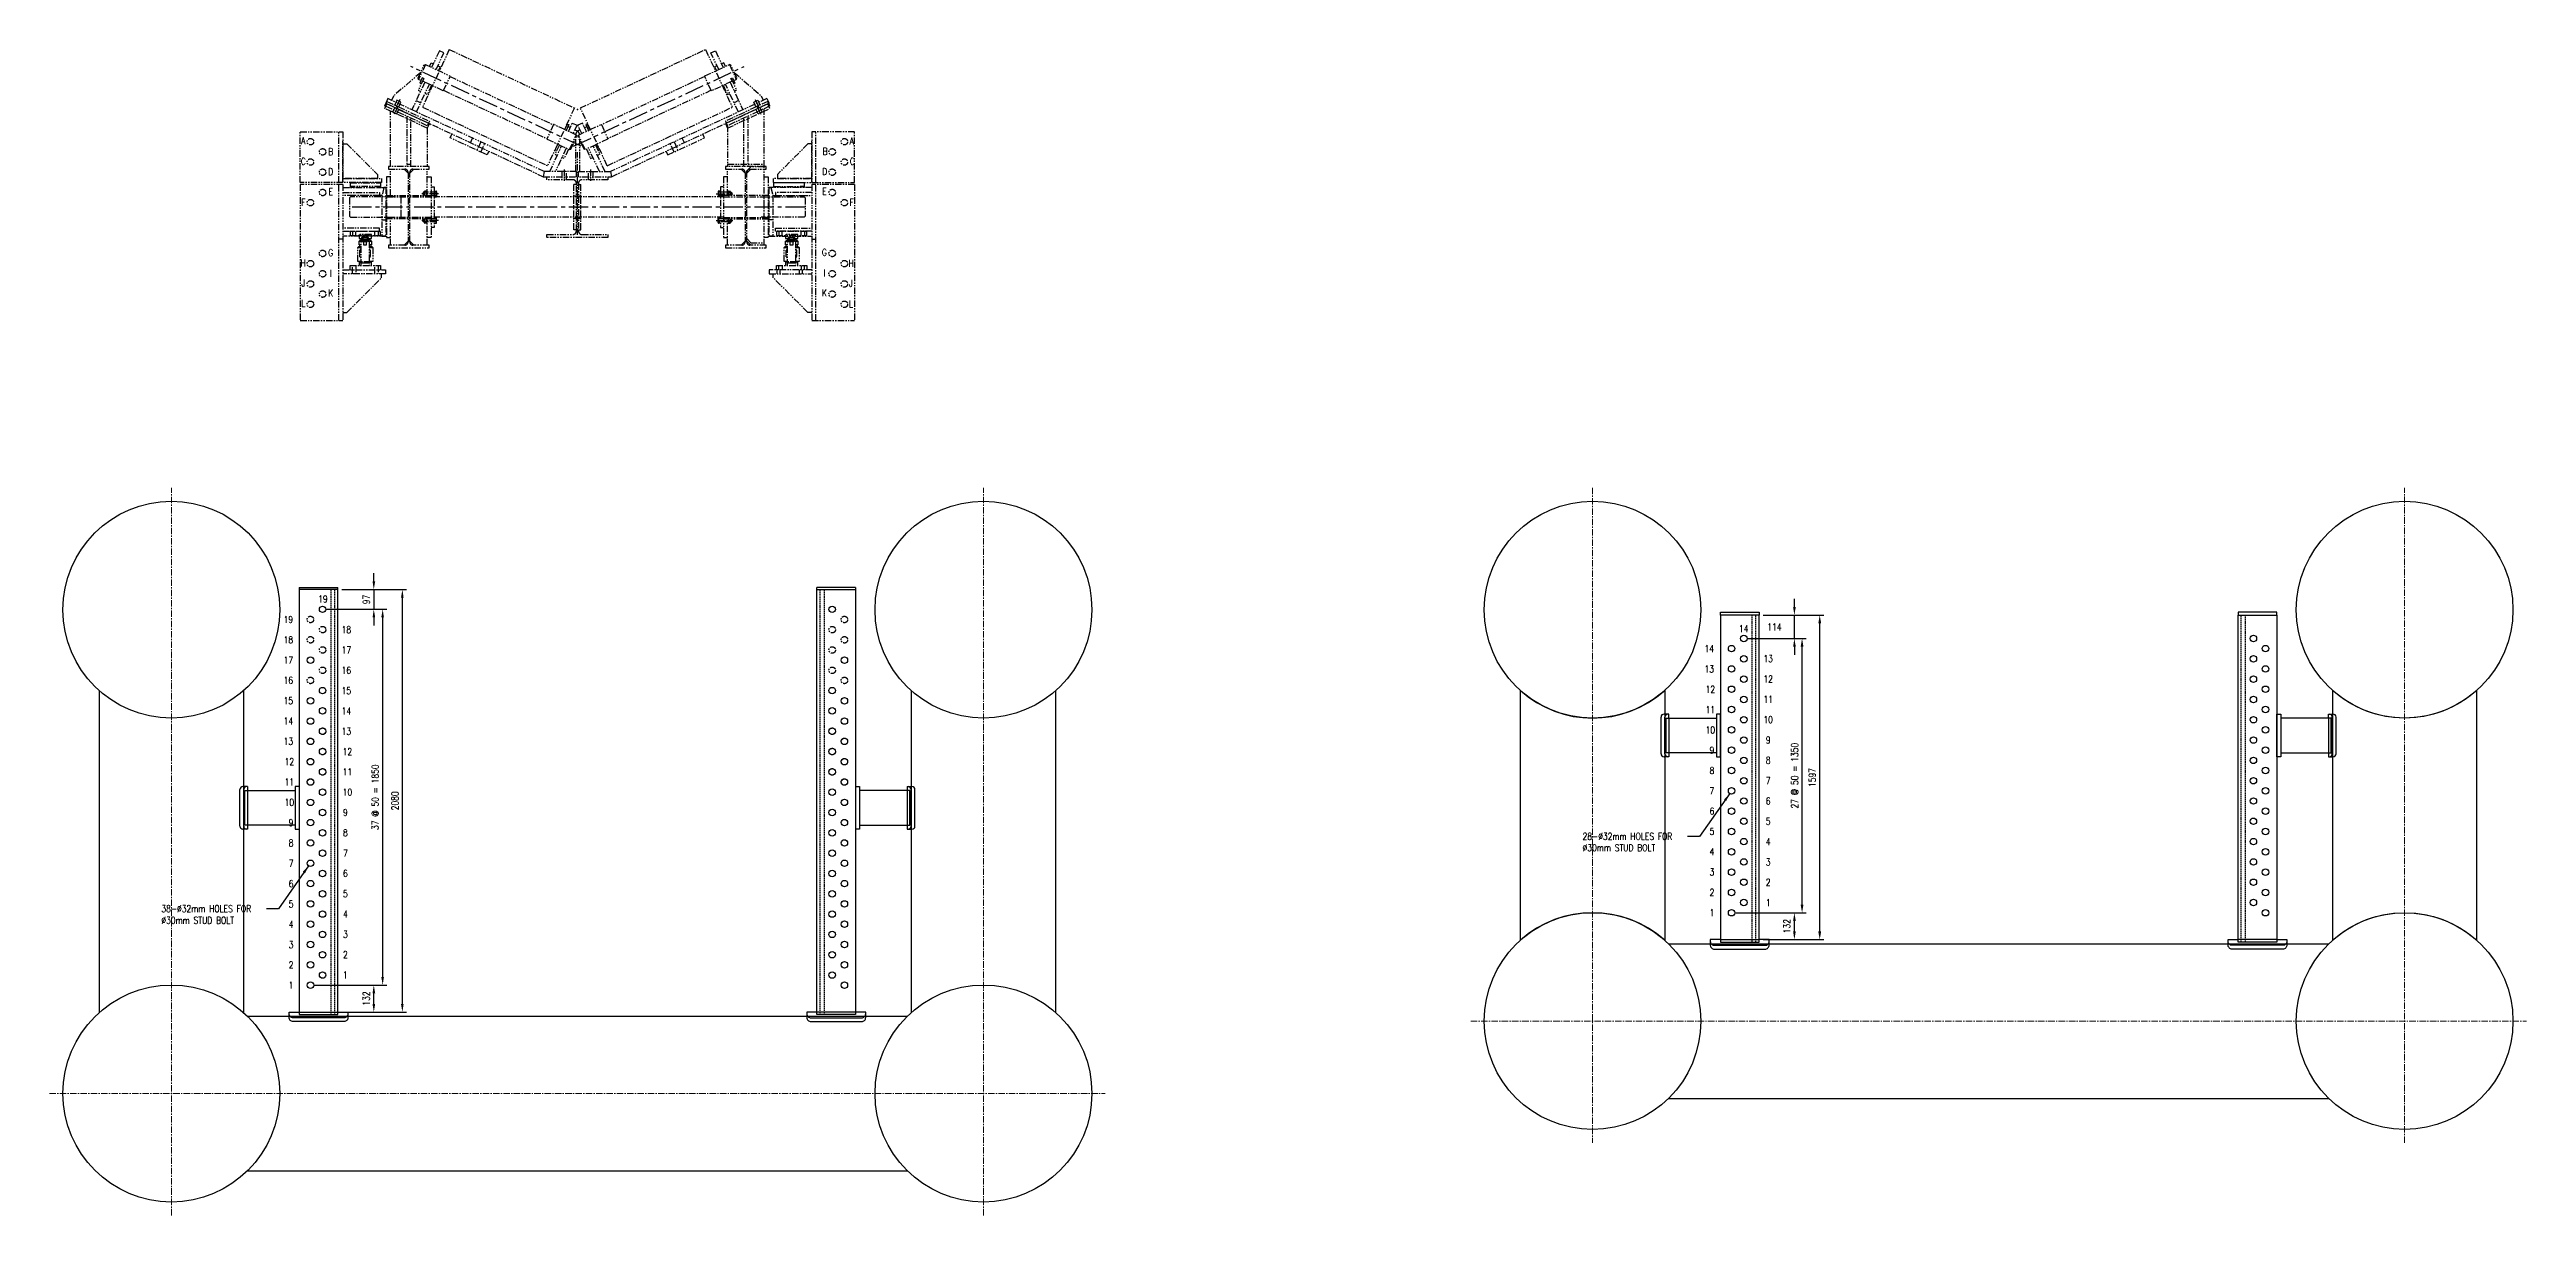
# Model space of a CAD drawing. Header units: millimetres. Extents: x -1297 to 36138, y -17000 to 24782.
# Drawn here: x 2400 to 14600, y 19043 to 24782 of the extents above; entities that cross this region are included whole.
import ezdxf

# ---------------------------------------------------------------- set-up
doc = ezdxf.new("R2010")
doc.units = ezdxf.units.MM
for name, pattern in [('CENTER', [50.8, 31.75, -6.35, 6.35, -6.35]), ('HIDDEN', [9.525, 6.35, -3.175]), ('PHANTOM', [63.5, 31.75, -6.35, 6.35, -6.35, 6.35, -6.35])]:
    doc.linetypes.add(name, pattern=pattern)
doc.layers.add('CENTRELINES', color=1, linetype='CENTER', lineweight=5)
doc.layers.add('DIM', color=1, linetype='Continuous')
doc.layers.add('ROLLER HORIZONTAL', color=6, linetype='HIDDEN')
doc.styles.add('ROMANS', font='simplex.shx', dxfattribs={"width": 0.8})
doc.dimstyles.new('SC20', dxfattribs={"dimscale": 20, "dimtxt": 1.7, "dimasz": 2, "dimexe": 1, "dimexo": 1, "dimgap": 1, "dimtad": 1, "dimdec": 0, "dimzin": 1, "dimtxsty": 'ROMANS', "dimcen": 2.5, "dimclrd": 1, "dimclre": 1, "dimclrt": 2, "dimazin": 3, "dimtfac": 1, "dimtdec": 0, "dimtmove": 2, "dimatfit": 3})

# ---------------------------------------------------------------- blocks, each defined once
blk = doc.blocks.new('SR1_front')
blk.add_point((0, 481))
at = {"layer": 'ROLLER HORIZONTAL', "linetype": 'PHANTOM'}
for p, q in [((-631, 776), (-763, 492)), ((-680, 769), (-718, 688)), ((-696, 677), (-658, 759)), ((-658, 759), (-680, 769)), ((-631, 776), (-15, 488)), ((15, 488), (631, 776)), ((631, 776), (763, 492)), ((658, 759), (680, 769)), ((696, 677), (658, 759)), ((680, 769), (718, 688)), ((-772, 663), (-905, 548)), ((-752, 615), (-815, 479)), ((-785, 636), (-755, 699)), ((-782, 629), (-785, 636)), ((-757, 634), (-784, 575)), ((-749, 702), (-782, 629)), ((-771, 624), (-782, 629)), ((-764, 637), (-776, 610)), ((-776, 610), (-769, 607)), ((-764, 637), (-771, 624)), ((-756, 634), (-764, 637)), ((-762, 620), (-756, 634)), ((-662, 573), (-762, 620)), ((-755, 699), (-749, 702)), ((-749, 702), (-628, 646)), ((-729, 693), (-721, 711)), ((-721, 711), (-710, 706)), ((-687, 695), (-676, 690)), ((-676, 690), (-685, 672)), ((-659, 574), (-627, 643)), ((-627, 643), (-628, 646)), ((-627, 643), (-118, 405)), ((627, 643), (118, 405)), ((627, 643), (628, 646)), ((659, 574), (627, 643)), ((628, 646), (749, 702)), ((762, 620), (662, 573)), ((687, 695), (676, 690)), ((676, 690), (685, 672)), ((721, 711), (710, 706)), ((729, 693), (721, 711)), ((749, 702), (782, 629)), ((755, 699), (749, 702)), ((752, 615), (815, 479)), ((785, 636), (755, 699)), ((756, 634), (764, 637)), ((762, 620), (756, 634)), ((757, 634), (784, 575)), ((764, 637), (771, 624)), ((764, 637), (776, 610)), ((776, 610), (769, 607)), ((771, 624), (782, 629)), ((772, 663), (905, 548)), ((782, 629), (785, 636)), ((-948, 498), (-938, 520)), ((-740, 401), (-948, 498)), ((-938, 520), (-729, 423)), ((-905, 548), (-915, 526)), ((-885, 495), (-903, 457)), ((-889, 526), (-899, 503)), ((-899, 503), (-879, 494)), ((-875, 530), (-893, 491)), ((-869, 516), (-889, 526)), ((-879, 494), (-869, 516)), ((-794, 525), (-772, 514)), ((-793, 469), (-729, 605)), ((-784, 575), (-773, 570)), ((-763, 492), (-147, 204)), ((-740, 554), (-750, 559)), ((-718, 600), (-740, 554)), ((-662, 573), (-659, 574)), ((-659, 575), (-150, 337)), ((-15, 488), (-147, 204)), ((147, 204), (15, 488)), ((147, 204), (763, 492)), ((659, 575), (150, 337)), ((662, 573), (659, 574)), ((718, 600), (740, 554)), ((793, 469), (729, 605)), ((938, 520), (729, 423)), ((740, 554), (750, 559)), ((948, 498), (740, 401)), ((794, 525), (772, 514)), ((784, 575), (773, 570)), ((869, 516), (889, 526)), ((879, 494), (869, 516)), ((875, 530), (893, 491)), ((899, 503), (879, 494)), ((885, 495), (903, 457)), ((889, 526), (899, 503)), ((905, 548), (915, 526)), ((948, 498), (938, 520)), ((-1365, 121), (-1365, 371)), ((-1365, 371), (-1155, 371)), ((-1175, 121), (-1175, 371)), ((-1155, 371), (-1155, 121)), ((-729, 423), (-740, 401)), ((-118, 406), (-150, 337)), ((-115, 406), (-118, 406)), ((-5, 355), (-115, 406)), ((-62, 382), (-49, 409)), ((-55, 378), (-59, 380)), ((-42, 406), (-55, 378)), ((-49, 409), (-42, 406)), ((-35, 391), (-46, 397)), ((-44, 373), (-25, 414)), ((-25, 414), (-2, 404)), ((-2, 404), (-21, 363)), ((-13, 381), (-2, 376)), ((-2, 376), (-10, 358)), ((25, 414), (2, 404)), ((21, 363), (2, 404)), ((13, 381), (2, 376)), ((2, 376), (10, 358)), ((5, 355), (115, 406)), ((44, 373), (25, 414)), ((35, 391), (46, 397)), ((49, 409), (42, 406)), ((42, 406), (55, 378)), ((62, 382), (49, 409)), ((55, 378), (59, 380)), ((115, 406), (118, 406)), ((118, 406), (150, 337)), ((729, 423), (740, 401)), ((1155, 371), (1155, 121)), ((1365, 371), (1155, 371)), ((1175, 121), (1175, 371)), ((1365, 121), (1365, 371)), ((-1155, 141), (-1155, 331)), ((-1155, 311), (-1135, 311)), ((-1155, 141), (-1155, 311)), ((-1135, 311), (-985, 161)), ((-150, 337), (-149, 334)), ((-149, 334), (-39, 283)), ((-136, 175), (-78, 301)), ((-89, 306), (-110, 261)), ((-110, 261), (-99, 255)), ((-109, 282), (-96, 309)), ((-55, 290), (-109, 175)), ((-101, 279), (-109, 282)), ((-93, 308), (-89, 306)), ((-65, 240), (-76, 245)), ((-44, 285), (-65, 240)), ((-39, 283), (-5, 355)), ((-39, 283), (-33, 285)), ((-33, 285), (-3, 349)), ((-10, 335), (-10, 175)), ((-3, 349), (-5, 355)), ((0, -137), (0, 271)), ((3, 349), (5, 355)), ((33, 285), (3, 349)), ((39, 283), (5, 355)), ((10, 335), (10, 175)), ((39, 283), (33, 285)), ((149, 334), (39, 283)), ((44, 285), (65, 240)), ((109, 175), (55, 290)), ((65, 240), (76, 245)), ((136, 175), (78, 301)), ((93, 308), (89, 306)), ((89, 306), (110, 261)), ((109, 282), (96, 309)), ((110, 261), (99, 255)), ((101, 279), (109, 282)), ((150, 337), (149, 334)), ((1135, 311), (985, 161)), ((1155, 311), (1135, 311)), ((1155, 141), (1155, 331)), ((1155, 141), (1155, 311)), ((-1155, 141), (-965, 141)), ((-1155, 121), (-1155, 141)), ((-985, 141), (-1155, 141)), ((-985, 161), (-985, 141)), ((-965, 141), (-965, 121)), ((-840, 212), (-820, 212)), ((-740, 57), (-740, 187)), ((-65, 186), (-65, 125)), ((65, 186), (65, 125)), ((740, 212), (920, 212)), ((854, 199), (834, 179)), ((920, 199), (854, 199)), ((1155, 141), (965, 141)), ((965, 141), (965, 121)), ((985, 161), (985, 141)), ((985, 141), (1155, 141)), ((1155, 121), (1155, 141)), ((-1155, 121), (-1365, 121)), ((-965, 121), (-1155, 121)), ((-963, 57), (-1155, 57)), ((-1117, 50), (-1122, 45)), ((-1122, 45), (-1122, -45)), ((-1118, 96), (-1118, 119)), ((-1118, 119), (-968, 119)), ((-1118, 101), (-1098, 101)), ((-968, 101), (-1118, 101)), ((-1098, 96), (-1118, 96)), ((-905, 50), (-1117, 50)), ((-1098, 101), (-1098, 96)), ((-968, 101), (-988, 101)), ((-988, 101), (-988, 96)), ((-988, 96), (-968, 96)), ((-968, 96), (-968, 119)), ((-870, 50), (-870, -50)), ((-684, 65), (-766, 65)), ((-754, 73), (-759, 73)), ((-759, 73), (-759, 57)), ((-754, 76), (-754, 57)), ((-744, 79), (-752, 79)), ((-744, 73), (-752, 73)), ((-740, 81), (-743, 81)), ((-743, 81), (-743, 57)), ((-695, 73), (-740, 73)), ((-695, 57), (-720, 57)), ((-705, 79), (-695, 79)), ((-705, 51), (-695, 51)), ((-694, 76), (-694, 54)), ((684, 65), (766, 65)), ((694, 76), (694, 54)), ((705, 79), (695, 79)), ((740, 73), (695, 73)), ((720, 57), (695, 57)), ((705, 51), (695, 51)), ((740, 81), (743, 81)), ((743, 81), (743, 57)), ((744, 79), (752, 79)), ((744, 73), (752, 73)), ((754, 76), (754, 57)), ((754, 73), (759, 73)), ((759, 73), (759, 57)), ((905, 50), (1117, 50)), ((963, 57), (1155, 57)), ((965, 121), (1155, 121)), ((968, 97), (968, 119)), ((1118, 119), (968, 119)), ((968, 101), (988, 101)), ((968, 101), (1118, 101)), ((988, 101), (988, 97)), ((1118, 101), (1098, 101)), ((1098, 101), (1098, 97)), ((1117, 50), (1122, 45)), ((1118, 97), (1118, 119)), ((1122, 45), (1122, -45)), ((1155, 121), (1365, 121)), ((-1122, -45), (-1117, -50)), ((-1117, -50), (-905, -50)), ((-963, -63), (-943, -63)), ((-684, -65), (-766, -65)), ((-759, -73), (-759, -57)), ((-754, -73), (-759, -73)), ((-754, -76), (-754, -57)), ((-744, -73), (-752, -73)), ((-744, -79), (-752, -79)), ((-740, -54), (-743, -54)), ((-743, -54), (-743, -57)), ((-695, -73), (-740, -73)), ((-695, -57), (-720, -57)), ((-705, -51), (-695, -51)), ((-705, -79), (-695, -79)), ((-694, -76), (-694, -54)), ((684, -65), (766, -65)), ((694, -76), (694, -54)), ((705, -51), (695, -51)), ((720, -57), (695, -57)), ((740, -73), (695, -73)), ((705, -79), (695, -79)), ((740, -54), (743, -54)), ((743, -54), (743, -57)), ((744, -73), (752, -73)), ((744, -79), (752, -79)), ((754, -76), (754, -57)), ((754, -73), (759, -73)), ((759, -73), (759, -57)), ((1117, -50), (905, -50)), ((963, -63), (943, -63)), ((1122, -45), (1117, -50)), ((-1155, -158), (-1175, -158)), ((-1050, -137), (-1040, -137)), ((834, -155), (854, -175)), ((854, -175), (920, -175)), ((1050, -137), (1060, -137)), ((1155, -158), (1175, -158))]:
    blk.add_line(p, q, dxfattribs=at)
at = {"layer": 'ROLLER HORIZONTAL', "linetype": 'CENTER', "ltscale": 3}
for p, q in [((19, 300), (-821, 692)), ((-19, 300), (821, 692)), ((1120, 0), (-1120, 0))]:
    blk.add_line(p, q, dxfattribs=at)
at = {"layer": 'ROLLER HORIZONTAL', "linetype": 'PHANTOM'}
for points in [[(-948, 486), (-938, 508), (-729, 411), (-740, 389)], [(948, 486), (938, 508), (729, 411), (740, 389)], [(-1120, -140), (-970, -140), (-970, -120), (-1120, -120)], [(980, -140), (1130, -140), (1130, -120), (980, -120)], [(1039, -162), (1069, -162), (1069, -168), (1039, -168)]]:
    blk.add_lwpolyline(points, close=True, dxfattribs=at)
for points in [[(-163, 175), (-933, 534), (-944, 512), (-168, 150)], [(-899, 491), (-910, 468), (-890, 459), (-879, 482)], [(933, 534), (163, 175), (168, 150), (944, 512)], [(899, 491), (910, 468), (890, 459), (879, 482)], [(933, 534), (944, 512)], [(-920, 200), (-920, 472)], [(-840, 447), (-840, 200)], [(-820, 200), (-820, 438)], [(-740, 389), (-740, 200)], [(740, 401), (740, 200)], [(820, 200), (820, 438)], [(840, 447), (840, 200)], [(920, 200), (920, 484)], [(-436, 275), (-445, 257), (-626, 341), (-618, 359)], [(-527, 317), (-516, 340)], [(-476, 321), (-495, 280)], [(-476, 271), (-457, 312)], [(436, 275), (445, 257), (626, 341), (618, 359)], [(476, 271), (457, 312)], [(476, 321), (495, 280)], [(527, 317), (516, 340)], [(-920, 150), (-940, 150)], [(-940, 150), (-940, -150), (-920, -150)], [(-920, 57), (-920, 187)], [(-854, 187), (-834, 167)], [(-806, 187), (-826, 167)], [(-740, 150), (-720, 150), (-720, -150), (-740, -150)], [(-163, 175), (-168, 150)], [(-168, 150), (168, 150)], [(-5, 150), (-5, 175), (-163, 175)], [(-76, 175), (-76, 135)], [(-54, 135), (-54, 175)], [(5, 150), (5, 175), (163, 175)], [(54, 135), (54, 175)], [(76, 175), (76, 135)], [(740, 150), (720, 150), (720, -150), (740, -150)], [(740, 57), (740, 187)], [(806, 187), (826, 167)], [(854, 187), (834, 167)], [(920, -187), (920, 199)], [(920, 150), (940, 150)], [(940, 150), (940, -150), (920, -150)], [(-1155, 112), (-1365, 112), (-1365, -558), (-1155, -558)], [(-1175, -558), (-1175, 112)], [(-1155, 112), (-1155, -558)], [(-943, 97), (-943, -143), (-1155, -143)], [(-1155, 97), (-943, 97)], [(-1155, 72), (-975, 72), (-975, 57), (-1155, 57)], [(-943, 97), (-953, 97), (-963, 57), (-963, -143), (-943, -143)], [(-940, 57), (-720, 57)], [(-940, 51), (-720, 51)], [(-705, 100), (-705, -100), (-720, -100)], [(-720, 100), (-705, 100)], [(720, 50), (-720, 50)], [(-5, 111), (-17, 111)], [(-5, -111), (-17, -111), (-17, 111)], [(-17, 55), (17, 55)], [(5, 111), (17, 111)], [(5, -111), (17, -111), (17, 111)], [(705, 100), (705, -100), (720, -100)], [(720, 100), (705, 100)], [(940, 57), (720, 57)], [(720, 51), (940, 51)], [(943, 97), (943, -143), (1155, -143)], [(943, 97), (953, 97), (963, 57), (963, -143), (943, -143)], [(1155, 97), (943, 97)], [(1155, 72), (975, 72), (975, 57), (1155, 57)], [(1365, 112), (1155, 112), (1155, -558), (1365, -558)], [(1175, -558), (1175, 112)], [(1365, 112), (1365, -558)], [(-1155, -118), (-975, -118), (-975, -103), (-1155, -103)], [(-1108, -120), (-1108, -140)], [(-1092, -140), (-1092, -120)], [(-998, -140), (-998, -120)], [(-982, -120), (-982, -140)], [(-720, -51), (-940, -51)], [(-720, -57), (-940, -57)], [(-920, -187), (-920, -57)], [(-740, -187), (-740, -54)], [(720, -50), (-720, -50)], [(-17, -55), (17, -55)], [(720, -51), (940, -51)], [(720, -57), (940, -57)], [(740, -187), (740, -51)], [(1155, -118), (975, -118), (975, -103), (1155, -103)], [(992, -120), (992, -140)], [(1008, -140), (1008, -120)], [(1102, -140), (1102, -120)], [(1118, -120), (1118, -140)], [(-1065, -195), (-1079, -195), (-1082, -199)], [(-1065, -267), (-1082, -267), (-1082, -199), (-1065, -199)], [(-1031, -155), (-1015, -155), (-1015, -134), (-1075, -134), (-1075, -155), (-1061, -155)], [(-1061, -159), (-1075, -168)], [(-1065, -186), (-1075, -186), (-1075, -168), (-1061, -168)], [(-1074, -186), (-1074, -195)], [(-1065, -288), (-1065, -169), (-1025, -169), (-1025, -288)], [(-1061, -149), (-1060, -148), (-1032, -148), (-1031, -149), (-1031, -160), (-1032, -161)], [(-1031, -160), (-1061, -160), (-1061, -149), (-1031, -149)], [(-1060, -161), (-1061, -160)], [(-1060, -169), (-1061, -168), (-1061, -162), (-1060, -161), (-1032, -161), (-1031, -162), (-1031, -168), (-1032, -169)], [(-1061, -162), (-1031, -162)], [(-1031, -168), (-1061, -168)], [(-1055, -169), (-1055, -148)], [(-1038, -148), (-1038, -141), (-1053, -141), (-1053, -148)], [(-1053, -169), (-1053, -186), (-1038, -186), (-1038, -169)], [(-1036, -148), (-1036, -169)], [(-1031, -168), (-1015, -168), (-1031, -158)], [(-1015, -168), (-1015, -186), (-1025, -186)], [(-1025, -199), (-1008, -199), (-1011, -195), (-1025, -195)], [(-1008, -199), (-1008, -267), (-1025, -267)], [(-1016, -195), (-1016, -186)], [(-834, -167), (-854, -187)], [(-826, -167), (-806, -187)], [(826, -167), (806, -187)], [(834, -167), (854, -187)], [(1035, -195), (1021, -195), (1018, -199)], [(1035, -267), (1018, -267), (1018, -199), (1035, -199)], [(1069, -155), (1085, -155), (1085, -134), (1025, -134), (1025, -155), (1039, -155)], [(1039, -159), (1025, -168)], [(1035, -186), (1025, -186), (1025, -168), (1039, -168)], [(1026, -186), (1026, -195)], [(1035, -288), (1035, -169), (1075, -169), (1075, -288)], [(1039, -149), (1040, -148), (1068, -148), (1069, -149), (1069, -160), (1068, -161)], [(1069, -160), (1039, -160), (1039, -149), (1069, -149)], [(1040, -161), (1039, -160)], [(1039, -162), (1040, -161), (1068, -161), (1069, -162)], [(1040, -169), (1039, -168)], [(1045, -169), (1045, -148)], [(1062, -148), (1062, -141), (1047, -141), (1047, -148)], [(1047, -169), (1047, -186), (1062, -186), (1062, -169)], [(1064, -148), (1064, -169)], [(1069, -168), (1068, -169)], [(1085, -168), (1069, -158)], [(1069, -168), (1085, -168), (1085, -186), (1075, -186)], [(1075, -195), (1089, -195)], [(1075, -199), (1092, -199), (1092, -267), (1075, -267)], [(1084, -195), (1084, -186)], [(1092, -199), (1089, -195)], [(-1155, -308), (-945, -308), (-945, -328)], [(-1155, -518), (-1135, -518), (-965, -348), (-965, -328)], [(-945, -328), (-1155, -328)], [(-1120, -308), (-1120, -288), (-970, -288), (-970, -308)], [(-1108, -328), (-1108, -288)], [(-1092, -288), (-1092, -328)], [(-1066, -271), (-1075, -271), (-1075, -288)], [(-1021, -269), (-1069, -269), (-1069, -267)], [(-1024, -269), (-1024, -275), (-1045, -276), (-1066, -275), (-1066, -269)], [(-1015, -288), (-1015, -271), (-1024, -271)], [(-1021, -267), (-1021, -269)], [(-998, -328), (-998, -288)], [(-982, -288), (-982, -328)], [(1155, -308), (945, -308), (945, -328), (1155, -328)], [(1155, -518), (1135, -518), (965, -348), (965, -328)], [(980, -308), (980, -288), (1130, -288), (1130, -308)], [(982, -308), (982, -328)], [(992, -308), (992, -288)], [(998, -328), (998, -308)], [(1008, -288), (1008, -308)], [(1034, -271), (1025, -271), (1025, -288)], [(1079, -269), (1031, -269), (1031, -267)], [(1076, -269), (1076, -275), (1055, -276), (1034, -275), (1034, -269)], [(1085, -288), (1085, -271), (1076, -271)], [(1079, -267), (1079, -269)], [(1092, -308), (1092, -328)], [(1102, -288), (1102, -308)], [(1108, -328), (1108, -308)], [(1118, -308), (1118, -288)]]:
    blk.add_lwpolyline(points, dxfattribs=at)
blk.add_lwpolyline([(-930, 187), (-850, 187, -0.414214), (-834, 171), (-834, -171, -0.414214), (-850, -187), (-930, -187), (-930, -200), (-730, -200), (-730, -187), (-810, -187, -0.414214), (-826, -171), (-826, 171, -0.414214), (-810, 187), (-730, 187), (-730, 200), (-930, 200)], format="xyb", close=True, dxfattribs=at)
for points in [[(-5, 117, 0.414214), (-23, 135), (-150, 135), (-150, 150)], [(150, 150), (150, 135), (23, 135, 0.414214), (5, 117)], [(834, 171, -0.414214), (850, 187), (930, 187), (930, 200), (730, 200), (730, 187), (810, 187, -0.414214), (826, 171), (826, -171, -0.414214), (810, -187), (730, -187), (730, -200), (930, -200), (930, -187), (850, -187, -0.414214), (834, -171), (834, 179)], [(5, 117), (5, -117, 0.414214), (23, -135), (150, -135), (150, -150), (-150, -150), (-150, -135), (-23, -135, 0.414214), (-5, -117), (-5, 117)], [(-1065, -248), (-1067, -248, -0.414214), (-1071, -244), (-1071, -212, -0.414214), (-1067, -208), (-1065, -208)], [(-1025, -208, -0.410994), (-1021, -212), (-1021, -244, -0.410994), (-1025, -248)], [(1035, -248), (1033, -248, -0.414214), (1029, -244), (1029, -212, -0.414214), (1033, -208), (1035, -208)], [(1075, -208, -0.410994), (1079, -212), (1079, -244, -0.410994), (1075, -248)]]:
    blk.add_lwpolyline(points, format="xyb", dxfattribs=at)
for centre, radius in [((-1315, 322), 16), ((-1255, 272), 16), ((1255, 272), 16), ((1315, 322), 16), ((-1315, 222), 16), ((-1255, 172), 16), ((1255, 172), 16), ((1315, 222), 16), ((-1315, 22), 16), ((-1255, 72), 16), ((1255, 72), 16), ((1315, 22), 16), ((-1255, -228), 16), ((-1045, -137), 2.75), ((1055, -137), 2.75), ((1255, -228), 16), ((-1315, -278), 16), ((-1315, -378), 16), ((-1255, -328), 16), ((1255, -328), 16), ((1315, -278), 16), ((1315, -378), 16), ((-1315, -478), 16), ((-1255, -428), 16), ((1255, -428), 16), ((1315, -478), 16)]:
    blk.add_circle(centre, radius, dxfattribs=at)
for centre, radius, start, end in [((-750, 76), 3.61, 123.855, 236.145), ((-733, 65), 20.8, 157.3801, 202.173), ((-746, 76), 3.61, 303.855, 56.145), ((-763, 65), 20.8, 337.827, 22.6199), ((-697, 76), 3.61, 303.855, 56.145), ((-715, 65), 20.8, 337.3801, 22.6199), ((-697, 54), 3.61, 303.855, 56.145), ((697, 76), 3.61, 123.855, 236.145), ((715, 65), 20.8, 157.3801, 202.6199), ((697, 54), 3.61, 123.855, 236.145), ((746, 76), 3.61, 123.855, 236.145), ((763, 65), 20.8, 157.3801, 202.173), ((750, 76), 3.61, 303.855, 56.145), ((733, 65), 20.8, 337.827, 22.6199), ((-733, -65), 20.8, 157.827, 202.6199), ((-750, -76), 3.61, 123.855, 236.145), ((-763, -65), 20.8, 337.3801, 22.173), ((-746, -76), 3.61, 303.855, 56.145), ((-697, -54), 3.61, 303.855, 56.145), ((-715, -65), 20.8, 337.3801, 22.6199), ((-697, -76), 3.61, 303.855, 56.145), ((697, -54), 3.61, 123.855, 236.145), ((715, -65), 20.8, 157.3801, 202.6199), ((697, -76), 3.61, 123.855, 236.145), ((763, -65), 20.8, 157.827, 202.6199), ((746, -76), 3.61, 123.855, 236.145), ((733, -65), 20.8, 337.3801, 22.173), ((750, -76), 3.61, 303.855, 56.145)]:
    blk.add_arc(centre, radius, start, end, dxfattribs=at)
blk = doc.blocks.new('*D3')
at = {"layer": 'Defpoints', "color": 0}
for p in [(3820, 22124), (4138, 22124), (3820, 20044)]:
    blk.add_point(p, dxfattribs=at)
at = {"layer": 'DIM', "color": 1, "lineweight": -2}
for p, q in [((3840, 22124), (4158, 22124)), ((4138, 20084), (4138, 22084)), ((3840, 20044), (4158, 20044))]:
    blk.add_line(p, q, dxfattribs=at)
at = {"layer": 'DIM', "color": 1}
for points in [[(4144, 22084), (4131, 22084), (4138, 22124)], [(4131, 20084), (4144, 20084), (4138, 20044)]]:
    blk.add_solid(points, dxfattribs=at)
at = {"layer": 'DIM', "color": 2, "insert": (4101, 21084), "char_height": 34, "attachment_point": 5, "rotation": 90, "style": 'ROMANS'}
blk.add_mtext('\\A1;2080', dxfattribs=at)
blk = doc.blocks.new('*D4')
at = {"layer": 'Defpoints', "color": 0}
for p in [(3820, 22124), (3745, 22027), (3997, 22027)]:
    blk.add_point(p, dxfattribs=at)
at = {"layer": 'DIM', "color": 1, "lineweight": -2}
for p, q in [((3840, 22124), (4017, 22124)), ((3997, 22164), (3997, 22204)), ((3997, 22124), (3997, 22027)), ((3765, 22027), (4017, 22027)), ((3997, 21987), (3997, 21947))]:
    blk.add_line(p, q, dxfattribs=at)
at = {"layer": 'DIM', "color": 1}
for points in [[(3991, 22164), (4004, 22164), (3997, 22124)], [(4004, 21987), (3991, 21987), (3997, 22027)]]:
    blk.add_solid(points, dxfattribs=at)
at = {"layer": 'DIM', "color": 2, "insert": (3960, 22075), "char_height": 34, "attachment_point": 5, "rotation": 90, "style": 'ROMANS'}
blk.add_mtext('\\A1;97', dxfattribs=at)
blk = doc.blocks.new('*D5')
at = {"layer": 'Defpoints', "color": 0}
for p in [(3685, 20177), (3997, 20177), (3820, 20044)]:
    blk.add_point(p, dxfattribs=at)
at = {"layer": 'DIM', "color": 1, "lineweight": -2}
for p, q in [((3705, 20177), (4017, 20177)), ((3997, 20084), (3997, 20137)), ((3840, 20044), (4017, 20044))]:
    blk.add_line(p, q, dxfattribs=at)
at = {"layer": 'DIM', "color": 1}
for points in [[(4004, 20137), (3991, 20137), (3997, 20177)], [(3991, 20084), (4004, 20084), (3997, 20044)]]:
    blk.add_solid(points, dxfattribs=at)
at = {"layer": 'DIM', "color": 2, "insert": (3960, 20111), "char_height": 34, "attachment_point": 5, "rotation": 90, "style": 'ROMANS'}
blk.add_mtext('\\A1;132', dxfattribs=at)
blk = doc.blocks.new('*D6')
at = {"layer": 'Defpoints', "color": 0}
for p in [(3745, 22027), (4041, 22027), (3685, 20177)]:
    blk.add_point(p, dxfattribs=at)
at = {"layer": 'DIM', "color": 1, "lineweight": -2}
for p, q in [((3765, 22027), (4061, 22027)), ((4041, 20217), (4041, 21987)), ((3705, 20177), (4061, 20177))]:
    blk.add_line(p, q, dxfattribs=at)
at = {"layer": 'DIM', "color": 1}
for points in [[(4047, 21987), (4034, 21987), (4041, 22027)], [(4034, 20217), (4047, 20217), (4041, 20177)]]:
    blk.add_solid(points, dxfattribs=at)
at = {"layer": 'DIM', "color": 2, "insert": (4004, 21102), "char_height": 34, "attachment_point": 5, "rotation": 90, "style": 'ROMANS'}
blk.add_mtext('\\A1;37 @ 50 = 1850', dxfattribs=at)
blk = doc.blocks.new('*D7')
at = {"layer": 'Defpoints', "color": 0}
for p in [(10820, 21998), (11119, 21998), (10820, 20401)]:
    blk.add_point(p, dxfattribs=at)
at = {"layer": 'DIM', "color": 1, "lineweight": -2}
for p, q in [((10840, 21998), (11139, 21998)), ((11119, 20441), (11119, 21958)), ((10840, 20401), (11139, 20401))]:
    blk.add_line(p, q, dxfattribs=at)
at = {"layer": 'DIM', "color": 1}
for points in [[(11126, 21958), (11112, 21958), (11119, 21998)], [(11112, 20441), (11126, 20441), (11119, 20401)]]:
    blk.add_solid(points, dxfattribs=at)
at = {"layer": 'DIM', "color": 2, "insert": (11082, 21199), "char_height": 34, "attachment_point": 5, "rotation": 90, "style": 'ROMANS'}
blk.add_mtext('\\A1;1597', dxfattribs=at)
blk = doc.blocks.new('*D8')
at = {"layer": 'Defpoints', "color": 0}
for p in [(10685, 20533), (10994, 20533), (10820, 20401)]:
    blk.add_point(p, dxfattribs=at)
at = {"layer": 'DIM', "color": 1, "lineweight": -2}
for p, q in [((10705, 20533), (11014, 20533)), ((10840, 20401), (11014, 20401)), ((10994, 20441), (10994, 20493))]:
    blk.add_line(p, q, dxfattribs=at)
at = {"layer": 'DIM', "color": 1}
for points in [[(11001, 20493), (10988, 20493), (10994, 20533)], [(10988, 20441), (11001, 20441), (10994, 20401)]]:
    blk.add_solid(points, dxfattribs=at)
at = {"layer": 'DIM', "color": 2, "insert": (10957, 20467), "char_height": 34, "attachment_point": 5, "rotation": 90, "style": 'ROMANS'}
blk.add_mtext('\\A1;132', dxfattribs=at)
blk = doc.blocks.new('*D9')
at = {"layer": 'Defpoints', "color": 0}
for p in [(10745, 21883), (11032, 21883), (10685, 20533)]:
    blk.add_point(p, dxfattribs=at)
at = {"layer": 'DIM', "color": 1, "lineweight": -2}
for p, q in [((10765, 21883), (11052, 21883)), ((11032, 20573), (11032, 21843)), ((10705, 20533), (11052, 20533))]:
    blk.add_line(p, q, dxfattribs=at)
at = {"layer": 'DIM', "color": 1}
for points in [[(11039, 21843), (11025, 21843), (11032, 21883)], [(11025, 20573), (11039, 20573), (11032, 20533)]]:
    blk.add_solid(points, dxfattribs=at)
at = {"layer": 'DIM', "color": 2, "insert": (10995, 21208), "char_height": 34, "attachment_point": 5, "rotation": 90, "style": 'ROMANS'}
blk.add_mtext('\\A1;27 @ 50 = 1350', dxfattribs=at)
blk = doc.blocks.new('*D10')
at = {"layer": 'Defpoints', "color": 0}
for p in [(10820, 21998), (10994, 21998), (10745, 21883)]:
    blk.add_point(p, dxfattribs=at)
at = {"layer": 'DIM', "color": 1, "lineweight": -2}
for p, q in [((10840, 21998), (11014, 21998)), ((10994, 22038), (10994, 22078)), ((10994, 21883), (10994, 21998)), ((10765, 21883), (11014, 21883)), ((10994, 21843), (10994, 21803))]:
    blk.add_line(p, q, dxfattribs=at)
at = {"layer": 'DIM', "color": 1}
for points in [[(10988, 22038), (11001, 22038), (10994, 21998)], [(11001, 21843), (10988, 21843), (10994, 21883)]]:
    blk.add_solid(points, dxfattribs=at)
at = {"layer": 'DIM', "color": 2, "insert": (10896, 21940), "char_height": 34, "attachment_point": 5, "style": 'ROMANS'}
blk.add_mtext('\\A1;114', dxfattribs=at)

msp = doc.modelspace()

# ---------------------------------------------------------------- linework, layer by layer
at = {"ltscale": 0.5}
for p, q in [((2644.4, 21626.6), (2644.4, 20041.1)), ((3355.6, 21626.6), (3355.6, 20041.1)), ((6644.4, 21626.6), (6644.4, 20041.1)), ((7355.6, 21626.6), (7355.6, 20041.1)), ((10373.4, 20381), (13626.6, 20381)), ((3373.4, 20024.4), (6626.6, 20024.4)), ((10373.4, 19619), (13626.6, 19619)), ((3373.4, 19262.4), (6626.6, 19262.4))]:
    msp.add_line(p, q, dxfattribs=at)
for p, q in [((10337.2, 21316), (10337.2, 21496)), ((10375.6, 21511), (10352.2, 21511)), ((10356.2, 21316), (10356.2, 21496)), ((10375.6, 21491), (10375.6, 21511)), ((10375.6, 21491), (10375.6, 21321)), ((13624.4, 21491), (13624.4, 21511)), ((13624.4, 21511), (13647.8, 21511)), ((13624.4, 21491), (13624.4, 21321)), ((13643.8, 21316), (13643.8, 21496)), ((13662.8, 21316), (13662.8, 21496)), ((10375.6, 21301), (10352.2, 21301)), ((10375.6, 21321), (10375.6, 21301)), ((13624.4, 21321), (13624.4, 21301)), ((13624.4, 21301), (13647.8, 21301)), ((3337.2, 20959.4), (3337.2, 21139.4)), ((3375.6, 21154.4), (3352.2, 21154.4)), ((3356.2, 20959.4), (3356.2, 21139.4)), ((3375.6, 21154.4), (3375.6, 20944.4)), ((6624.4, 21154.4), (6624.4, 20944.4)), ((6624.4, 21154.4), (6647.8, 21154.4)), ((6643.8, 20959.4), (6643.8, 21139.4)), ((6662.8, 20959.4), (6662.8, 21139.4)), ((3375.6, 20944.4), (3352.2, 20944.4)), ((6624.4, 20944.4), (6647.8, 20944.4)), ((10630, 20401), (10820, 20401)), ((13370, 20401), (13180, 20401))]:
    msp.add_line(p, q)
for points in [[(3630, 22133.9), (3630, 20031.7), (3820, 20031.7), (3820, 22133.9)], [(3630, 22133.9), (3820, 22133.9)], [(3820, 22123.9), (3630, 22123.9)], [(6370, 22133.9), (6370, 20031.7), (6180, 20031.7), (6180, 22133.9)], [(6370, 22133.9), (6180, 22133.9)], [(6180, 22123.9), (6370, 22123.9)], [(3610, 20964.4), (3362, 20964.4), (3362, 21134.4), (3610, 21134.4)], [(3630, 21154.4), (3610, 21154.4), (3610, 20944.4), (3630, 20944.4)], [(6370, 21154.4), (6390, 21154.4), (6390, 20944.4), (6370, 20944.4)], [(6390, 20964.4), (6638, 20964.4), (6638, 21134.4), (6390, 21134.4)]]:
    msp.add_lwpolyline(points)
at = {"linetype": 'HIDDEN'}
for points in [[(3785, 22123.9), (3785, 20031.7), (3805, 20031.7), (3805, 22123.9)], [(6215, 22123.9), (6215, 20031.7), (6195, 20031.7), (6195, 22123.9)], [(10785, 21997.6), (10785, 20388.3), (10805, 20388.3), (10805, 21997.6)], [(13215, 21997.6), (13215, 20388.3), (13195, 20388.3), (13195, 21997.6)]]:
    msp.add_lwpolyline(points, close=True, dxfattribs=at)
for points in [[(10630, 21997.6), (10630, 22012.6), (10820, 22012.6), (10820, 21997.6)], [(10630, 21997.6), (10630, 20388.3), (10820, 20388.3), (10820, 21997.6)], [(13370, 21997.6), (13370, 22012.6), (13180, 22012.6), (13180, 21997.6)], [(13370, 21997.6), (13370, 20388.3), (13180, 20388.3), (13180, 21997.6)], [(10362, 21491), (10610, 21491), (10610, 21321), (10362, 21321)], [(10610, 21301), (10630, 21301), (10630, 21511), (10610, 21511)], [(13390, 21301), (13370, 21301), (13370, 21511), (13390, 21511)], [(13638, 21491), (13390, 21491), (13390, 21321), (13638, 21321)]]:
    msp.add_lwpolyline(points, close=True)
at = {"ltscale": 0.5}
for points in [[(10355.6, 21627.3), (10355.6, 20397.7, 0.38187), (9644.4, 20397.7), (9644.4, 21627.3, 0.38187)], [(13644.4, 21627.3), (13644.4, 20397.7, -0.38187), (14355.6, 20397.7), (14355.6, 21627.3, -0.38187)]]:
    msp.add_lwpolyline(points, format="xyb", close=True, dxfattribs=at)
for points in [[(10630, 20401), (10580, 20401), (10580, 20374.3, 0.4142136), (10600, 20354.3), (10850, 20354.3, 0.4142136), (10870, 20374.3), (10870, 20401), (10820, 20401)], [(10580, 20401), (10580, 20392.9, 0.4142136), (10600, 20372.9), (10850, 20372.9, 0.4142136), (10870, 20392.9), (10870, 20401)], [(13370, 20401), (13420, 20401), (13420, 20374.3, -0.4142136), (13400, 20354.3), (13150, 20354.3, -0.4142136), (13130, 20374.3), (13130, 20401), (13180, 20401)], [(13420, 20401), (13420, 20392.9, -0.4142136), (13400, 20372.9), (13150, 20372.9, -0.4142136), (13130, 20392.9), (13130, 20401)], [(3870, 20044.4), (3870, 20017.6, -0.4142136), (3850, 19997.6), (3600, 19997.6, -0.4142136), (3580, 20017.6), (3580, 20044.4), (3870, 20044.4)], [(3870, 20036.2, -0.4142136), (3850, 20016.2), (3600, 20016.2, -0.4142136), (3580, 20036.2)], [(6420, 20044.4), (6130, 20044.4), (6130, 20017.6, 0.4142136), (6150, 19997.6), (6400, 19997.6, 0.4142136), (6420, 20017.6), (6420, 20044.4)], [(6130, 20036.2, 0.4142136), (6150, 20016.2), (6400, 20016.2, 0.4142136), (6420, 20036.2)]]:
    msp.add_lwpolyline(points, format="xyb")
for centre, radius in [((3000, 22025), 534), ((7000, 22025), 534), ((10000, 22025), 533.5), ((14000, 22025), 533.5), ((10000, 20000), 533.5), ((14000, 20000), 533.5), ((3000, 19643.4), 534), ((7000, 19643.4), 534)]:
    msp.add_circle(centre, radius, dxfattribs=at)
at = {"color": 2, "linetype": 'PHANTOM'}
for centre in [(3685, 21976.7), (6315, 21976.7), (3685, 21876.7), (3745, 21926.7), (3745, 21826.7), (6255, 21926.7), (6255, 21826.7), (6315, 21876.7), (3745, 21726.7), (6255, 21726.7), (3685, 21676.7), (6315, 21676.7), (3685, 21376.7), (3745, 21426.7), (6255, 21426.7), (6315, 21376.7), (3685, 21276.7), (3745, 21326.7), (3745, 21226.7), (6255, 21326.7), (6255, 21226.7), (6315, 21276.7), (3685, 21176.7), (6315, 21176.7)]:
    msp.add_circle(centre, 16, dxfattribs=at)
at = {"color": 2}
for centre in [(3745, 22026.7), (6255, 22026.7), (10685, 21833.3), (10745, 21883.3), (13255, 21883.3), (13315, 21833.3), (3685, 21776.7), (6315, 21776.7), (10685, 21733.3), (10745, 21783.3), (13255, 21783.3), (13315, 21733.3), (3745, 21626.7), (6255, 21626.7), (10685, 21633.3), (10745, 21683.3), (10745, 21583.3), (13255, 21683.3), (13255, 21583.3), (13315, 21633.3), (3685, 21576.7), (3685, 21476.7), (3745, 21526.7), (6255, 21526.7), (6315, 21576.7), (6315, 21476.7), (10685, 21533.3), (10745, 21483.3), (13255, 21483.3), (13315, 21533.3), (3685, 21376.7), (3745, 21426.7), (6255, 21426.7), (6315, 21376.7), (10685, 21433.3), (10745, 21383.3), (13255, 21383.3), (13315, 21433.3), (3685, 21276.7), (3745, 21326.7), (3745, 21226.7), (6255, 21326.7), (6255, 21226.7), (6315, 21276.7), (10685, 21333.3), (10685, 21233.3), (10745, 21283.3), (13255, 21283.3), (13315, 21333.3), (13315, 21233.3), (3685, 21176.7), (3745, 21126.7), (6255, 21126.7), (6315, 21176.7), (10685, 21133.3), (10745, 21183.3), (13255, 21183.3), (13315, 21133.3), (3685, 21076.7), (3685, 20976.7), (3745, 21026.7), (6255, 21026.7), (6315, 21076.7), (6315, 20976.7), (10685, 21033.3), (10745, 21083.3), (10745, 20983.3), (13255, 21083.3), (13255, 20983.3), (13315, 21033.3), (3685, 20876.7), (3745, 20926.7), (6255, 20926.7), (6315, 20876.7), (10685, 20933.3), (10745, 20883.3), (13255, 20883.3), (13315, 20933.3), (3685, 20776.7), (3745, 20826.7), (3745, 20726.7), (6255, 20826.7), (6255, 20726.7), (6315, 20776.7), (10685, 20833.3), (10685, 20733.3), (10745, 20783.3), (13255, 20783.3), (13315, 20833.3), (13315, 20733.3), (3685, 20676.7), (3745, 20626.7), (6255, 20626.7), (6315, 20676.7), (10685, 20633.3), (10745, 20683.3), (13255, 20683.3), (13315, 20633.3), (3685, 20576.7), (3745, 20526.7), (6255, 20526.7), (6315, 20576.7), (10685, 20533.3), (10745, 20583.3), (13255, 20583.3), (13315, 20533.3), (3685, 20476.7), (3685, 20376.7), (3745, 20426.7), (6255, 20426.7), (6315, 20476.7), (6315, 20376.7), (3685, 20276.7), (3745, 20326.7), (6255, 20326.7), (6315, 20276.7), (3685, 20176.7), (3745, 20226.7), (6255, 20226.7), (6315, 20176.7)]:
    msp.add_circle(centre, 16, dxfattribs=at)
for centre, start, end in [((10352.2, 21496), 90, 180), ((10371.2, 21496), 90, 180), ((13628.8, 21496), 0, 90), ((13647.8, 21496), 0, 90), ((10352.2, 21316), 180, 270), ((10371.2, 21316), 180, 270), ((13628.8, 21316), 270, 0), ((13647.8, 21316), 270, 0), ((3352.2, 21139.4), 90, 180), ((3371.2, 21139.4), 90, 180), ((6628.8, 21139.4), 0, 90), ((6647.8, 21139.4), 0, 90), ((3352.2, 20959.4), 180, 270), ((3371.2, 20959.4), 180, 270), ((6628.8, 20959.4), 270, 0), ((6647.8, 20959.4), 270, 0)]:
    msp.add_arc(centre, 15, start, end)
at = {"layer": 'CENTRELINES'}
for p, q in [((3000, 19043.4), (3000, 22625)), ((7000, 19043.4), (7000, 22625)), ((2400, 19643.4), (7600, 19643.4))]:
    msp.add_line(p, q, dxfattribs=at)
at = {"layer": 'CENTRELINES', "color": 1}
for p, q in [((10000, 22625), (10000, 19400)), ((14000, 19400), (14000, 22625)), ((9400, 20000), (14600, 20000))]:
    msp.add_line(p, q, dxfattribs=at)

# ---------------------------------------------------------------- block references
msp.add_blockref('SR1_front', (5000, 24006.4))

# ---------------------------------------------------------------- texts
at = {"color": 2, "insert": (10744.2, 21931.4), "char_height": 34, "attachment_point": 5, "style": 'ROMANS'}
msp.add_mtext('\\A1;14', dxfattribs=at)
at = {"layer": 'DIM', "color": 2, "char_height": 34, "attachment_point": 5, "style": 'ROMANS'}
for s, insert in [('\\A1;A', (3650, 24333.1)), ('\\A1;B', (3785, 24279.9)), ('\\A1;B', (6220.4, 24280.9)), ('\\A1;A', (6351.1, 24332.4)), ('\\A1;C', (3650, 24232.2)), ('\\A1;D', (3785, 24180.9)), ('\\A1;D', (6218.6, 24181.9)), ('\\A1;C', (6354.2, 24231.4)), ('\\A1;F', (3650, 24030.5)), ('\\A1;E', (3785, 24082.9)), ('\\A1;E', (6217.1, 24083.9)), ('\\A1;F', (6350.9, 24030.5)), ('\\A1;G', (3785, 23782.6)), ('\\A1;G', (6216.5, 23783.7)), ('\\A1;H', (3650, 23730.9)), ('\\A1;I', (3785, 23681)), ('\\A1;I', (6216.5, 23682)), ('\\A1;H', (6347.7, 23729.5)), ('\\A1;J', (3650, 23632.6)), ('\\A1;L', (3650, 23532.4)), ('\\A1;K', (3785, 23583.4)), ('\\A1;K', (6217.2, 23584.4)), ('\\A1;J', (6346.9, 23631.8)), ('\\A1;L', (6347.1, 23529.8)), ('\\A1;19', (3746.5, 22077)), ('\\A1;19', (3576.2, 21976.7)), ('\\A1;18', (3576.2, 21876.7)), ('\\A1;18', (3862, 21926.7)), ('\\A1;17', (3862, 21826.7)), ('\\A1;14', (10574.9, 21833.3)), ('\\A1;17', (3576.2, 21776.7)), ('\\A1;16', (3862, 21726.7)), ('\\A1;13', (10574.9, 21733.3)), ('\\A1;13', (10865, 21783.3)), ('\\A1;16', (3576.2, 21676.7)), ('\\A1;15', (3862, 21626.7)), ('\\A1;12', (10580.1, 21633.3)), ('\\A1;12', (10865, 21683.3)), ('\\A1;11', (10865, 21583.3)), ('\\A1;15', (3576.2, 21576.7)), ('\\A1;14', (3576.2, 21476.7)), ('\\A1;14', (3862, 21526.7)), ('\\A1;11', (10580.1, 21533.3)), ('\\A1;10', (10865, 21483.3)), ('\\A1;13', (3576.2, 21376.7)), ('\\A1;13', (3862, 21426.7)), ('\\A1;10', (10580.1, 21433.3)), ('\\A1;9', (10588.3, 21333.3)), ('\\A1;9', (10865, 21383.3)), ('\\A1;12', (3581.3, 21276.7)), ('\\A1;12', (3867.1, 21326.7)), ('\\A1;11', (3867.1, 21226.7)), ('\\A1;8', (10588.3, 21233.3)), ('\\A1;8', (10865, 21283.3)), ('\\A1;11', (3581.3, 21176.7)), ('\\A1;10', (3867.1, 21126.7)), ('\\A1;7', (10588.3, 21133.3)), ('\\A1;7', (10865, 21183.3)), ('\\A1;10', (3581.3, 21076.7)), ('\\A1;9', (3589.6, 20976.7)), ('\\A1;9', (3857.2, 21026.7)), ('\\A1;6', (10588.3, 21033.3)), ('\\A1;5', (10865, 20983.3)), ('\\A1;6', (10865, 21083.3)), ('\\A1;8', (3589.6, 20876.7)), ('\\A1;8', (3857.2, 20926.7)), ('\\A1;5', (10588.3, 20933.3)), ('\\A1;4', (10865, 20883.3)), ('\\A1;7', (3589.6, 20776.7)), ('\\A1;7', (3857.2, 20826.7)), ('\\A1;6', (3857.2, 20726.7)), ('\\A1;4', (10588.3, 20833.3)), ('\\A1;3', (10588.3, 20733.3)), ('\\A1;3', (10865, 20783.3)), ('\\A1;6', (3589.6, 20676.7)), ('\\A1;5', (3857.2, 20626.7)), ('\\A1;2', (10588.3, 20633.3)), ('\\A1;2', (10865, 20683.3)), ('\\A1;5', (3589.6, 20576.7)), ('\\A1;4', (3857.2, 20526.7)), ('\\A1;1', (10588.3, 20533.3)), ('\\A1;1', (10865, 20583.3)), ('\\A1;4', (3589.6, 20476.7)), ('\\A1;3', (3589.6, 20376.7)), ('\\A1;3', (3857.2, 20426.7)), ('\\A1;2', (3589.6, 20276.7)), ('\\A1;2', (3857.2, 20326.7)), ('\\A1;1', (3589.6, 20176.7)), ('\\A1;1', (3857.2, 20226.7))]:
    msp.add_mtext(s, dxfattribs=dict(at, insert=insert))
at = {"layer": 'DIM', "color": 2, "char_height": 34, "width": 508.406, "attachment_point": 3, "style": 'ROMANS'}
for s, insert in [('\\pxql;\\A1;28-%%c32mm HOLES FOR %%c30mm STUD BOLT', (10459.3, 20926.6)), ('\\pxql;\\A1;38-%%c32mm HOLES FOR %%c30mm STUD BOLT', (3459.3, 20570))]:
    msp.add_mtext(s, dxfattribs=dict(at, insert=insert))

# ---------------------------------------------------------------- dimensions: what is measured, and where the dimension line sits
at = {"layer": 'DIM', "color": 1}
for base, p1, p2, picture, middle in [((3997.4, 22026.7), (3820, 22123.9), (3745, 22026.7), '*D4', (3960.4, 22075.3)), ((4137.7816691, 22123.873494), (3819.9985991, 20044.373494), (3819.9985991, 22123.873494), '*D3', (4100.7816691, 21084.123494)), ((11118.9, 21997.6), (10820, 20401), (10820, 21997.6), '*D7', (11081.9, 21199.3)), ((10994.2, 20533.3), (10820, 20401), (10685, 20533.3), '*D8', (10957.2, 20467.2))]:
    dim = msp.add_linear_dim(base=base, p1=p1, p2=p2, angle=90, dimstyle='SC20', dxfattribs=at)
    dim.commit()
    dim.dimension.update_dxf_attribs({"geometry": picture, "text_midpoint": middle})
at = {"layer": 'DIM', "color": 2}
dim = msp.add_linear_dim(base=(4040.6, 22026.7), p1=(3685, 20176.7), p2=(3745, 22026.7), angle=90, text='37 @ 50 = 1850', dimstyle='SC20', override={"dimtxsty": 'ROMANS', "dimtfill": 0, "dimtfillclr": 0}, dxfattribs=at)
dim.commit()
dim.dimension.update_dxf_attribs({"geometry": '*D6', "text_midpoint": (4003.6, 21101.7)})
at = {"layer": 'DIM', "color": 1}
dim = msp.add_linear_dim(base=(10994.2, 21997.6), p1=(10745, 21883.3), p2=(10820, 21997.6), angle=90, dimstyle='SC20', dxfattribs=at)
dim.commit()
dim.dimension.update_dxf_attribs({"geometry": '*D10', "text_midpoint": (10896.4, 21940.5), "dimtype": 160})
dim = msp.add_linear_dim(base=(11032, 21883.3), p1=(10685, 20533.3), p2=(10745, 21883.3), angle=90, text='27 @ 50 = 1350', dimstyle='SC20', dxfattribs=at)
dim.commit()
dim.dimension.update_dxf_attribs({"geometry": '*D9', "text_midpoint": (10995, 21208.3)})
at = {"layer": 'DIM', "color": 2}
dim = msp.add_linear_dim(base=(3997.4, 20176.7), p1=(3820, 20044.4), p2=(3685, 20176.7), angle=90, dimstyle='SC20', dxfattribs=at)
dim.commit()
dim.dimension.update_dxf_attribs({"geometry": '*D5', "text_midpoint": (3960.4, 20110.5)})

# ---------------------------------------------------------------- leaders
at = {"layer": 'DIM', "color": 1}
for points in [[(10676, 21120.1), (10527.4, 20909.3), (10468.2, 20909.3)], [(3676, 20763.5), (3527.4, 20552.7), (3468.2, 20552.7)]]:
    msp.add_leader(points, dimstyle='SC20', override={"dimgap": 1, "dimtad": 0}, dxfattribs=at)

doc.saveas('drawing.dxf')
